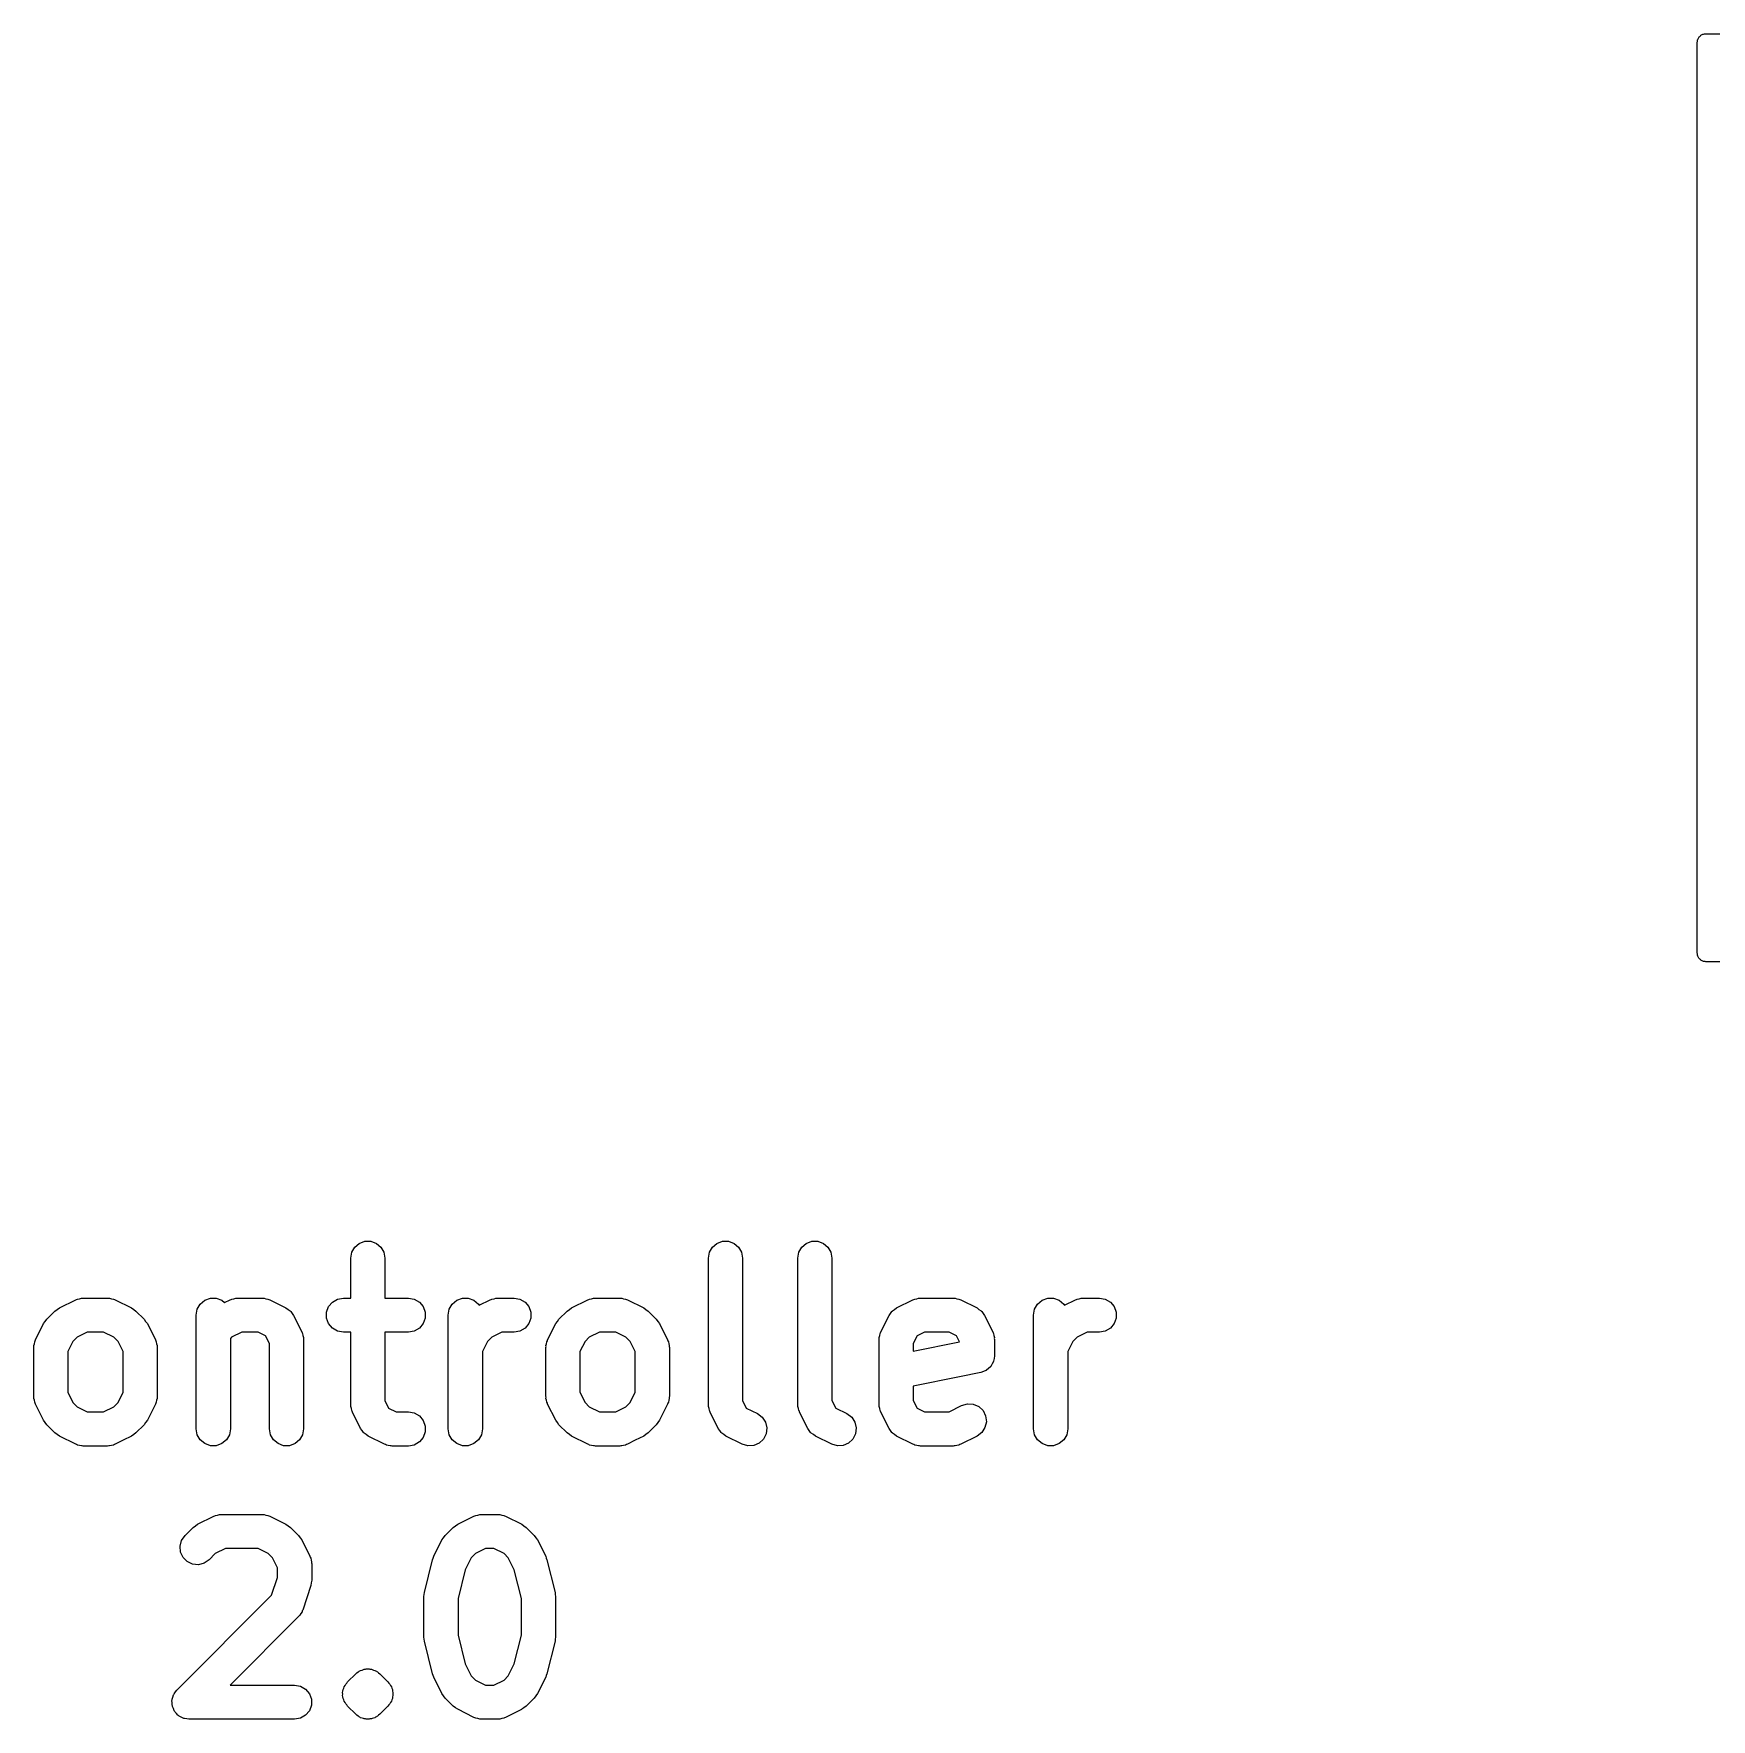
# Model space of a CAD drawing. Extents: x 94.4 to 182.1, y -155.6 to -78.6.
# Drawn here: x 138 to 152.74, y -155.26 to -140.46 of the extents above; entities that cross this region are included whole.
import ezdxf

# ---------------------------------------------------------------- set-up
doc = ezdxf.new("R2010")
doc.units = 0
doc.header["$MEASUREMENT"] = 0
doc.layers.add('BLACK', color=7, linetype='CONTINUOUS')

msp = doc.modelspace()

# ---------------------------------------------------------------- linework, layer by layer
at = {"layer": 'BLACK'}
for p, q in [((152.632, -140.491), (152.636, -140.486)), ((152.636, -140.486), (152.641, -140.482)), ((152.641, -140.482), (152.645, -140.477)), ((152.645, -140.477), (152.65, -140.473)), ((152.65, -140.473), (152.656, -140.469)), ((152.656, -140.469), (152.662, -140.467)), ((152.662, -140.467), (152.667, -140.464)), ((152.667, -140.464), (152.674, -140.462)), ((152.674, -140.462), (152.68, -140.46)), ((152.68, -140.46), (152.687, -140.46)), ((152.687, -140.46), (152.693, -140.459)), ((152.693, -140.459), (154.118, -140.459)), ((152.618, -140.534), (152.619, -140.528)), ((152.618, -148.534), (152.618, -140.534)), ((152.619, -140.521), (152.621, -140.515)), ((152.619, -140.528), (152.619, -140.521)), ((152.621, -140.515), (152.623, -140.508)), ((152.623, -140.508), (152.626, -140.503)), ((152.626, -140.503), (152.628, -140.497)), ((152.628, -140.497), (152.632, -140.491)), ((152.619, -148.54), (152.618, -148.534)), ((152.619, -148.547), (152.619, -148.54)), ((152.621, -148.553), (152.619, -148.547)), ((152.623, -148.56), (152.621, -148.553)), ((152.626, -148.565), (152.623, -148.56)), ((152.628, -148.572), (152.626, -148.565)), ((152.632, -148.577), (152.628, -148.572)), ((152.636, -148.582), (152.632, -148.577)), ((152.641, -148.586), (152.636, -148.582)), ((152.645, -148.591), (152.641, -148.586)), ((152.65, -148.595), (152.645, -148.591)), ((152.656, -148.599), (152.65, -148.595)), ((152.662, -148.601), (152.656, -148.599)), ((152.667, -148.604), (152.662, -148.601)), ((152.674, -148.606), (152.667, -148.604)), ((152.68, -148.608), (152.674, -148.606)), ((152.687, -148.608), (152.68, -148.608)), ((152.693, -148.609), (152.687, -148.608)), ((154.118, -148.609), (152.693, -148.609)), ((140.795, -151.161), (140.821, -151.116)), ((140.821, -151.116), (140.861, -151.083)), ((140.861, -151.083), (140.91, -151.065)), ((140.91, -151.065), (140.962, -151.065)), ((140.962, -151.065), (141.011, -151.083)), ((141.011, -151.083), (141.051, -151.116)), ((141.051, -151.116), (141.077, -151.161)), ((143.938, -151.161), (143.964, -151.116)), ((143.964, -151.116), (144.004, -151.083)), ((144.004, -151.083), (144.053, -151.065)), ((144.053, -151.065), (144.105, -151.065)), ((144.105, -151.065), (144.154, -151.083)), ((144.154, -151.083), (144.194, -151.116)), ((144.194, -151.116), (144.22, -151.161)), ((144.723, -151.161), (144.75, -151.116)), ((144.75, -151.116), (144.789, -151.083)), ((144.789, -151.083), (144.838, -151.065)), ((144.838, -151.065), (144.89, -151.065)), ((144.89, -151.065), (144.939, -151.083)), ((144.939, -151.083), (144.979, -151.116)), ((144.979, -151.116), (145.005, -151.161)), ((140.786, -151.213), (140.795, -151.161)), ((140.786, -151.563), (140.786, -151.213)), ((141.077, -151.161), (141.086, -151.213)), ((141.086, -151.213), (141.086, -151.563)), ((143.929, -151.213), (143.938, -151.161)), ((143.929, -152.498), (143.929, -151.213)), ((144.22, -151.161), (144.229, -151.213)), ((144.229, -151.213), (144.229, -152.463)), ((144.714, -151.213), (144.723, -151.161)), ((144.714, -152.498), (144.714, -151.213)), ((145.005, -151.161), (145.014, -151.213)), ((145.014, -151.213), (145.014, -152.463)), ((138.226, -151.65), (138.369, -151.578)), ((138.369, -151.578), (138.377, -151.576)), ((138.377, -151.576), (138.385, -151.572)), ((138.385, -151.572), (138.402, -151.569)), ((138.402, -151.569), (138.419, -151.564)), ((138.419, -151.564), (138.427, -151.564)), ((138.427, -151.564), (138.436, -151.563)), ((138.436, -151.563), (138.65, -151.563)), ((138.65, -151.563), (138.659, -151.564)), ((138.659, -151.564), (138.667, -151.564)), ((138.667, -151.564), (138.684, -151.569)), ((138.684, -151.569), (138.701, -151.572)), ((138.701, -151.572), (138.709, -151.576)), ((138.709, -151.576), (138.717, -151.578)), ((138.717, -151.578), (138.86, -151.65)), ((139.464, -151.616), (139.504, -151.583)), ((139.504, -151.583), (139.553, -151.565)), ((139.553, -151.565), (139.605, -151.565)), ((139.605, -151.565), (139.654, -151.583)), ((139.654, -151.583), (139.677, -151.603)), ((139.677, -151.603), (139.726, -151.578)), ((139.726, -151.578), (139.734, -151.576)), ((139.734, -151.576), (139.742, -151.572)), ((139.742, -151.572), (139.759, -151.569)), ((139.759, -151.569), (139.776, -151.564)), ((139.776, -151.564), (139.784, -151.564)), ((139.784, -151.564), (139.793, -151.563)), ((139.793, -151.563), (140.007, -151.563)), ((140.007, -151.563), (140.016, -151.564)), ((140.016, -151.564), (140.024, -151.564)), ((140.024, -151.564), (140.041, -151.569)), ((140.041, -151.569), (140.059, -151.572)), ((140.059, -151.572), (140.066, -151.576)), ((140.066, -151.576), (140.074, -151.578)), ((140.074, -151.578), (140.217, -151.65)), ((140.625, -151.598), (140.67, -151.572)), ((140.67, -151.572), (140.722, -151.563)), ((140.722, -151.563), (140.786, -151.563)), ((141.086, -151.563), (141.293, -151.563)), ((141.293, -151.563), (141.344, -151.572)), ((141.344, -151.572), (141.389, -151.598)), ((141.678, -151.616), (141.718, -151.583)), ((141.718, -151.583), (141.767, -151.565)), ((141.767, -151.565), (141.819, -151.565)), ((141.819, -151.565), (141.868, -151.583)), ((141.868, -151.583), (141.908, -151.616)), ((141.914, -151.627), (142.012, -151.578)), ((142.012, -151.578), (142.02, -151.576)), ((142.02, -151.576), (142.027, -151.572)), ((142.027, -151.572), (142.045, -151.569)), ((142.045, -151.569), (142.062, -151.564)), ((142.062, -151.564), (142.07, -151.564)), ((142.07, -151.564), (142.079, -151.563)), ((142.079, -151.563), (142.222, -151.563)), ((142.222, -151.563), (142.273, -151.572)), ((142.273, -151.572), (142.318, -151.598)), ((142.726, -151.65), (142.869, -151.578)), ((142.869, -151.578), (142.877, -151.576)), ((142.877, -151.576), (142.885, -151.572)), ((142.885, -151.572), (142.902, -151.569)), ((142.902, -151.569), (142.919, -151.564)), ((142.919, -151.564), (142.927, -151.564)), ((142.927, -151.564), (142.936, -151.563)), ((142.936, -151.563), (143.15, -151.563)), ((143.15, -151.563), (143.159, -151.564)), ((143.159, -151.564), (143.167, -151.564)), ((143.167, -151.564), (143.184, -151.569)), ((143.184, -151.569), (143.201, -151.572)), ((143.201, -151.572), (143.209, -151.576)), ((143.209, -151.576), (143.217, -151.578)), ((143.217, -151.578), (143.36, -151.65)), ((145.583, -151.65), (145.726, -151.578)), ((145.726, -151.578), (145.734, -151.576)), ((145.734, -151.576), (145.742, -151.572)), ((145.742, -151.572), (145.759, -151.569)), ((145.759, -151.569), (145.776, -151.564)), ((145.776, -151.564), (145.784, -151.564)), ((145.784, -151.564), (145.793, -151.563)), ((145.793, -151.563), (146.079, -151.563)), ((146.079, -151.563), (146.087, -151.564)), ((146.087, -151.564), (146.096, -151.564)), ((146.096, -151.564), (146.113, -151.569)), ((146.113, -151.569), (146.13, -151.572)), ((146.13, -151.572), (146.138, -151.576)), ((146.138, -151.576), (146.146, -151.578)), ((146.146, -151.578), (146.289, -151.65)), ((146.821, -151.616), (146.861, -151.583)), ((146.861, -151.583), (146.91, -151.565)), ((146.91, -151.565), (146.962, -151.565)), ((146.962, -151.565), (147.011, -151.583)), ((147.011, -151.583), (147.051, -151.616)), ((147.057, -151.627), (147.154, -151.578)), ((147.154, -151.578), (147.163, -151.576)), ((147.163, -151.576), (147.17, -151.572)), ((147.17, -151.572), (147.188, -151.569)), ((147.188, -151.569), (147.204, -151.564)), ((147.204, -151.564), (147.213, -151.564)), ((147.213, -151.564), (147.222, -151.563)), ((147.222, -151.563), (147.364, -151.563)), ((147.364, -151.563), (147.416, -151.572)), ((147.416, -151.572), (147.461, -151.598)), ((138.116, -151.749), (138.187, -151.678)), ((138.187, -151.678), (138.207, -151.664)), ((138.207, -151.664), (138.226, -151.65)), ((138.86, -151.65), (138.879, -151.664)), ((138.879, -151.664), (138.899, -151.678)), ((138.899, -151.678), (138.97, -151.749)), ((139.429, -151.713), (139.438, -151.661)), ((139.429, -152.713), (139.429, -151.713)), ((139.438, -151.661), (139.464, -151.616)), ((140.217, -151.65), (140.235, -151.663)), ((140.235, -151.663), (140.253, -151.675)), ((140.253, -151.675), (140.256, -151.678)), ((140.256, -151.678), (140.259, -151.681)), ((140.259, -151.681), (140.271, -151.699)), ((140.271, -151.699), (140.284, -151.717)), ((140.284, -151.717), (140.356, -151.86)), ((140.574, -151.687), (140.592, -151.638)), ((140.574, -151.739), (140.574, -151.687)), ((140.592, -151.788), (140.574, -151.739)), ((140.592, -151.638), (140.625, -151.598)), ((141.389, -151.598), (141.423, -151.638)), ((141.423, -151.638), (141.441, -151.687)), ((141.441, -151.739), (141.423, -151.788)), ((141.441, -151.687), (141.441, -151.739)), ((141.643, -151.713), (141.652, -151.661)), ((141.643, -152.713), (141.643, -151.713)), ((141.652, -151.661), (141.678, -151.616)), ((141.908, -151.616), (141.914, -151.627)), ((142.318, -151.598), (142.351, -151.638)), ((142.351, -151.638), (142.369, -151.687)), ((142.369, -151.739), (142.351, -151.788)), ((142.369, -151.687), (142.369, -151.739)), ((142.616, -151.749), (142.687, -151.678)), ((142.687, -151.678), (142.707, -151.664)), ((142.707, -151.664), (142.726, -151.65)), ((143.36, -151.65), (143.379, -151.664)), ((143.379, -151.664), (143.399, -151.678)), ((143.399, -151.678), (143.47, -151.749)), ((145.445, -151.86), (145.516, -151.717)), ((145.516, -151.717), (145.529, -151.699)), ((145.529, -151.699), (145.541, -151.681)), ((145.541, -151.681), (145.545, -151.678)), ((145.545, -151.678), (145.547, -151.675)), ((145.547, -151.675), (145.565, -151.663)), ((145.565, -151.663), (145.583, -151.65)), ((146.289, -151.65), (146.306, -151.663)), ((146.306, -151.663), (146.325, -151.675)), ((146.325, -151.675), (146.327, -151.678)), ((146.327, -151.678), (146.33, -151.681)), ((146.33, -151.681), (146.343, -151.699)), ((146.343, -151.699), (146.356, -151.717)), ((146.356, -151.717), (146.427, -151.86)), ((146.786, -151.713), (146.795, -151.661)), ((146.786, -152.713), (146.786, -151.713)), ((146.795, -151.661), (146.821, -151.616)), ((147.051, -151.616), (147.057, -151.627)), ((147.461, -151.598), (147.494, -151.638)), ((147.494, -151.638), (147.512, -151.687)), ((147.512, -151.739), (147.494, -151.788)), ((147.512, -151.687), (147.512, -151.739)), ((138.016, -151.931), (138.087, -151.788)), ((138.087, -151.788), (138.102, -151.769)), ((138.102, -151.769), (138.116, -151.749)), ((138.471, -151.863), (138.382, -151.907)), ((138.615, -151.863), (138.471, -151.863)), ((138.704, -151.907), (138.615, -151.863)), ((138.97, -151.749), (138.984, -151.769)), ((138.984, -151.769), (138.999, -151.788)), ((138.999, -151.788), (139.07, -151.931)), ((139.828, -151.863), (139.739, -151.907)), ((139.972, -151.863), (139.828, -151.863)), ((140.038, -151.896), (139.972, -151.863)), ((140.356, -151.86), (140.358, -151.868)), ((140.358, -151.868), (140.363, -151.876)), ((140.363, -151.876), (140.366, -151.893)), ((140.625, -151.827), (140.592, -151.788)), ((140.67, -151.854), (140.625, -151.827)), ((140.722, -151.863), (140.67, -151.854)), ((140.786, -151.863), (140.722, -151.863)), ((140.786, -152.498), (140.786, -151.863)), ((141.293, -151.863), (141.086, -151.863)), ((141.086, -151.863), (141.086, -152.463)), ((141.344, -151.854), (141.293, -151.863)), ((141.389, -151.827), (141.344, -151.854)), ((141.423, -151.788), (141.389, -151.827)), ((142.114, -151.863), (142.025, -151.907)), ((142.222, -151.863), (142.114, -151.863)), ((142.273, -151.854), (142.222, -151.863)), ((142.318, -151.827), (142.273, -151.854)), ((142.351, -151.788), (142.318, -151.827)), ((142.516, -151.931), (142.587, -151.788)), ((142.587, -151.788), (142.602, -151.769)), ((142.602, -151.769), (142.616, -151.749)), ((142.971, -151.863), (142.882, -151.907)), ((143.115, -151.863), (142.971, -151.863)), ((143.204, -151.907), (143.115, -151.863)), ((143.47, -151.749), (143.484, -151.769)), ((143.484, -151.769), (143.499, -151.788)), ((143.499, -151.788), (143.57, -151.931)), ((145.435, -151.893), (145.438, -151.876)), ((145.438, -151.876), (145.442, -151.868)), ((145.442, -151.868), (145.445, -151.86)), ((145.828, -151.863), (145.762, -151.896)), ((146.043, -151.863), (145.828, -151.863)), ((146.11, -151.896), (146.043, -151.863)), ((146.427, -151.86), (146.43, -151.868)), ((146.43, -151.868), (146.434, -151.876)), ((146.434, -151.876), (146.437, -151.893)), ((147.257, -151.863), (147.168, -151.907)), ((147.364, -151.863), (147.257, -151.863)), ((147.416, -151.854), (147.364, -151.863)), ((147.461, -151.827), (147.416, -151.854)), ((147.494, -151.788), (147.461, -151.827)), ((138, -151.998), (138.002, -151.99)), ((138, -152.427), (138, -151.998)), ((138.001, -151.981), (138.006, -151.964)), ((138.002, -151.99), (138.001, -151.981)), ((138.006, -151.964), (138.009, -151.947)), ((138.009, -151.947), (138.014, -151.939)), ((138.014, -151.939), (138.016, -151.931)), ((138.345, -151.944), (138.3, -152.034)), ((138.3, -152.034), (138.3, -152.391)), ((138.382, -151.907), (138.345, -151.944)), ((138.741, -151.944), (138.704, -151.907)), ((138.786, -152.034), (138.741, -151.944)), ((138.786, -152.391), (138.786, -152.034)), ((139.07, -151.931), (139.072, -151.939)), ((139.072, -151.939), (139.077, -151.947)), ((139.077, -151.947), (139.08, -151.964)), ((139.08, -151.964), (139.085, -151.981)), ((139.085, -151.981), (139.084, -151.99)), ((139.084, -151.99), (139.086, -151.998)), ((139.086, -151.998), (139.086, -152.427)), ((139.739, -151.907), (139.729, -151.918)), ((139.729, -151.918), (139.729, -152.713)), ((140.072, -151.962), (140.038, -151.896)), ((140.072, -152.713), (140.072, -151.962)), ((140.366, -151.893), (140.371, -151.91)), ((140.371, -151.91), (140.37, -151.918)), ((140.37, -151.918), (140.372, -151.927)), ((140.372, -151.927), (140.372, -152.713)), ((141.988, -151.944), (141.943, -152.034)), ((141.943, -152.034), (141.943, -152.713)), ((142.025, -151.907), (141.988, -151.944)), ((142.5, -151.998), (142.502, -151.99)), ((142.5, -152.427), (142.5, -151.998)), ((142.501, -151.981), (142.506, -151.964)), ((142.502, -151.99), (142.501, -151.981)), ((142.506, -151.964), (142.509, -151.947)), ((142.509, -151.947), (142.514, -151.939)), ((142.514, -151.939), (142.516, -151.931)), ((142.845, -151.944), (142.8, -152.034)), ((142.8, -152.034), (142.8, -152.391)), ((142.882, -151.907), (142.845, -151.944)), ((143.241, -151.944), (143.204, -151.907)), ((143.286, -152.034), (143.241, -151.944)), ((143.286, -152.391), (143.286, -152.034)), ((143.57, -151.931), (143.572, -151.939)), ((143.572, -151.939), (143.577, -151.947)), ((143.577, -151.947), (143.58, -151.964)), ((143.58, -151.964), (143.585, -151.981)), ((143.585, -151.981), (143.584, -151.99)), ((143.584, -151.99), (143.586, -151.998)), ((143.586, -151.998), (143.586, -152.427)), ((145.429, -151.927), (145.43, -151.918)), ((145.429, -152.498), (145.429, -151.927)), ((145.43, -151.91), (145.435, -151.893)), ((145.43, -151.918), (145.43, -151.91)), ((145.762, -151.896), (145.729, -151.962)), ((145.729, -152.03), (146.136, -151.948)), ((145.729, -151.962), (145.729, -152.03)), ((146.136, -151.948), (146.11, -151.896)), ((146.437, -151.893), (146.442, -151.91)), ((146.442, -151.91), (146.441, -151.918)), ((146.441, -151.918), (146.443, -151.927)), ((146.443, -151.927), (146.443, -152.07)), ((147.131, -151.944), (147.086, -152.034)), ((147.086, -152.034), (147.086, -152.713)), ((147.168, -151.907), (147.131, -151.944)), ((146.389, -152.182), (146.371, -152.198)), ((146.408, -152.166), (146.389, -152.182)), ((146.409, -152.165), (146.408, -152.166)), ((146.41, -152.163), (146.409, -152.165)), ((146.422, -152.142), (146.41, -152.163)), ((146.434, -152.121), (146.422, -152.142)), ((146.435, -152.118), (146.434, -152.119)), ((146.434, -152.119), (146.434, -152.121)), ((146.439, -152.094), (146.435, -152.118)), ((146.443, -152.07), (146.439, -152.094)), ((146.136, -152.254), (145.729, -152.336)), ((146.322, -152.217), (146.136, -152.254)), ((146.345, -152.208), (146.322, -152.217)), ((146.368, -152.2), (146.345, -152.208)), ((146.369, -152.199), (146.368, -152.2)), ((146.371, -152.198), (146.369, -152.199)), ((138.002, -152.435), (138, -152.427)), ((138.001, -152.444), (138.002, -152.435)), ((138.006, -152.461), (138.001, -152.444)), ((138.009, -152.478), (138.006, -152.461)), ((138.014, -152.486), (138.009, -152.478)), ((138.3, -152.391), (138.345, -152.481)), ((138.345, -152.481), (138.382, -152.518)), ((138.704, -152.518), (138.741, -152.481)), ((138.741, -152.481), (138.786, -152.391)), ((139.077, -152.478), (139.072, -152.486)), ((139.08, -152.461), (139.077, -152.478)), ((139.085, -152.444), (139.08, -152.461)), ((139.086, -152.427), (139.084, -152.435)), ((139.084, -152.435), (139.085, -152.444)), ((141.086, -152.463), (141.119, -152.529)), ((142.502, -152.435), (142.5, -152.427)), ((142.501, -152.444), (142.502, -152.435)), ((142.506, -152.461), (142.501, -152.444)), ((142.509, -152.478), (142.506, -152.461)), ((142.514, -152.486), (142.509, -152.478)), ((142.8, -152.391), (142.845, -152.481)), ((142.845, -152.481), (142.882, -152.518)), ((143.204, -152.518), (143.241, -152.481)), ((143.241, -152.481), (143.286, -152.391)), ((143.577, -152.478), (143.572, -152.486)), ((143.58, -152.461), (143.577, -152.478)), ((143.585, -152.444), (143.58, -152.461)), ((143.586, -152.427), (143.584, -152.435)), ((143.584, -152.435), (143.585, -152.444)), ((144.229, -152.463), (144.262, -152.529)), ((145.014, -152.463), (145.048, -152.529)), ((145.729, -152.336), (145.729, -152.463)), ((145.729, -152.463), (145.762, -152.529)), ((138.016, -152.494), (138.014, -152.486)), ((138.087, -152.637), (138.016, -152.494)), ((138.382, -152.518), (138.471, -152.563)), ((138.471, -152.563), (138.615, -152.563)), ((138.615, -152.563), (138.704, -152.518)), ((139.07, -152.494), (138.999, -152.637)), ((139.072, -152.486), (139.07, -152.494)), ((140.787, -152.507), (140.786, -152.498)), ((140.787, -152.515), (140.787, -152.507)), ((140.792, -152.532), (140.787, -152.515)), ((140.795, -152.55), (140.792, -152.532)), ((140.799, -152.557), (140.795, -152.55)), ((140.802, -152.565), (140.799, -152.557)), ((140.873, -152.708), (140.802, -152.565)), ((141.119, -152.529), (141.186, -152.563)), ((141.186, -152.563), (141.293, -152.563)), ((141.293, -152.563), (141.344, -152.572)), ((141.344, -152.572), (141.389, -152.598)), ((141.389, -152.598), (141.423, -152.638)), ((142.516, -152.494), (142.514, -152.486)), ((142.587, -152.637), (142.516, -152.494)), ((142.882, -152.518), (142.971, -152.563)), ((142.971, -152.563), (143.115, -152.563)), ((143.115, -152.563), (143.204, -152.518)), ((143.57, -152.494), (143.499, -152.637)), ((143.572, -152.486), (143.57, -152.494)), ((143.93, -152.507), (143.929, -152.498)), ((143.93, -152.515), (143.93, -152.507)), ((143.935, -152.532), (143.93, -152.515)), ((143.938, -152.55), (143.935, -152.532)), ((143.942, -152.557), (143.938, -152.55)), ((143.945, -152.565), (143.942, -152.557)), ((144.016, -152.708), (143.945, -152.565)), ((144.262, -152.529), (144.36, -152.578)), ((144.36, -152.578), (144.402, -152.609)), ((144.402, -152.609), (144.431, -152.653)), ((144.716, -152.507), (144.714, -152.498)), ((144.715, -152.515), (144.716, -152.507)), ((144.72, -152.532), (144.715, -152.515)), ((144.723, -152.55), (144.72, -152.532)), ((144.728, -152.557), (144.723, -152.55)), ((144.73, -152.565), (144.728, -152.557)), ((144.802, -152.708), (144.73, -152.565)), ((145.048, -152.529), (145.146, -152.578)), ((145.146, -152.578), (145.188, -152.609)), ((145.188, -152.609), (145.216, -152.653)), ((145.43, -152.507), (145.429, -152.498)), ((145.43, -152.515), (145.43, -152.507)), ((145.435, -152.532), (145.43, -152.515)), ((145.438, -152.55), (145.435, -152.532)), ((145.442, -152.557), (145.438, -152.55)), ((145.445, -152.565), (145.442, -152.557)), ((145.516, -152.708), (145.445, -152.565)), ((145.762, -152.529), (145.828, -152.563)), ((145.828, -152.563), (146.043, -152.563)), ((146.043, -152.563), (146.154, -152.507)), ((146.154, -152.507), (146.204, -152.492)), ((146.204, -152.492), (146.256, -152.495)), ((146.256, -152.495), (146.304, -152.516)), ((146.304, -152.516), (146.342, -152.552)), ((146.342, -152.552), (146.365, -152.598)), ((146.365, -152.598), (146.371, -152.65)), ((138.102, -152.656), (138.087, -152.637)), ((138.116, -152.676), (138.102, -152.656)), ((138.187, -152.747), (138.116, -152.676)), ((138.207, -152.761), (138.187, -152.747)), ((138.226, -152.775), (138.207, -152.761)), ((138.369, -152.847), (138.226, -152.775)), ((138.86, -152.775), (138.786, -152.812)), ((138.879, -152.761), (138.86, -152.775)), ((138.899, -152.747), (138.879, -152.761)), ((138.97, -152.676), (138.899, -152.747)), ((138.984, -152.656), (138.97, -152.676)), ((138.999, -152.637), (138.984, -152.656)), ((139.438, -152.764), (139.429, -152.713)), ((139.464, -152.809), (139.438, -152.764)), ((139.72, -152.764), (139.694, -152.809)), ((139.729, -152.713), (139.72, -152.764)), ((140.081, -152.764), (140.072, -152.713)), ((140.107, -152.809), (140.081, -152.764)), ((140.363, -152.764), (140.336, -152.809)), ((140.372, -152.713), (140.363, -152.764)), ((140.886, -152.726), (140.873, -152.708)), ((140.898, -152.744), (140.886, -152.726)), ((140.902, -152.747), (140.898, -152.744)), ((140.904, -152.75), (140.902, -152.747)), ((140.923, -152.762), (140.904, -152.75)), ((140.94, -152.775), (140.923, -152.762)), ((141.083, -152.847), (140.94, -152.775)), ((141.423, -152.638), (141.441, -152.687)), ((141.441, -152.739), (141.423, -152.788)), ((141.441, -152.687), (141.441, -152.739)), ((141.652, -152.764), (141.643, -152.713)), ((141.678, -152.809), (141.652, -152.764)), ((141.934, -152.764), (141.908, -152.809)), ((141.943, -152.713), (141.934, -152.764)), ((142.602, -152.656), (142.587, -152.637)), ((142.616, -152.676), (142.602, -152.656)), ((142.687, -152.747), (142.616, -152.676)), ((142.707, -152.761), (142.687, -152.747)), ((142.726, -152.775), (142.707, -152.761)), ((142.869, -152.847), (142.726, -152.775)), ((143.36, -152.775), (143.286, -152.812)), ((143.379, -152.761), (143.36, -152.775)), ((143.399, -152.747), (143.379, -152.761)), ((143.47, -152.676), (143.399, -152.747)), ((143.484, -152.656), (143.47, -152.676)), ((143.499, -152.637), (143.484, -152.656)), ((144.029, -152.726), (144.016, -152.708)), ((144.041, -152.744), (144.029, -152.726)), ((144.045, -152.747), (144.041, -152.744)), ((144.047, -152.75), (144.045, -152.747)), ((144.065, -152.762), (144.047, -152.75)), ((144.083, -152.775), (144.065, -152.762)), ((144.226, -152.847), (144.083, -152.775)), ((144.437, -152.755), (144.413, -152.802)), ((144.431, -152.653), (144.443, -152.704)), ((144.443, -152.704), (144.437, -152.755)), ((144.815, -152.726), (144.802, -152.708)), ((144.827, -152.744), (144.815, -152.726)), ((144.83, -152.747), (144.827, -152.744)), ((144.833, -152.75), (144.83, -152.747)), ((144.851, -152.762), (144.833, -152.75)), ((144.869, -152.775), (144.851, -152.762)), ((145.012, -152.847), (144.869, -152.775)), ((145.222, -152.755), (145.199, -152.802)), ((145.216, -152.653), (145.228, -152.704)), ((145.228, -152.704), (145.222, -152.755)), ((145.529, -152.726), (145.516, -152.708)), ((145.541, -152.744), (145.529, -152.726)), ((145.545, -152.747), (145.541, -152.744)), ((145.547, -152.75), (145.545, -152.747)), ((145.565, -152.762), (145.547, -152.75)), ((145.583, -152.775), (145.565, -152.762)), ((145.726, -152.847), (145.583, -152.775)), ((146.289, -152.775), (146.146, -152.847)), ((146.33, -152.744), (146.289, -152.775)), ((146.359, -152.701), (146.33, -152.744)), ((146.371, -152.65), (146.359, -152.701)), ((146.795, -152.764), (146.786, -152.713)), ((146.821, -152.809), (146.795, -152.764)), ((147.077, -152.764), (147.051, -152.809)), ((147.086, -152.713), (147.077, -152.764)), ((138.377, -152.849), (138.369, -152.847)), ((138.385, -152.854), (138.377, -152.849)), ((138.402, -152.857), (138.385, -152.854)), ((138.419, -152.862), (138.402, -152.857)), ((138.427, -152.861), (138.419, -152.862)), ((138.436, -152.863), (138.427, -152.861)), ((138.65, -152.863), (138.436, -152.863)), ((138.659, -152.861), (138.65, -152.863)), ((138.667, -152.862), (138.659, -152.861)), ((138.684, -152.857), (138.667, -152.862)), ((138.701, -152.854), (138.684, -152.857)), ((138.709, -152.849), (138.701, -152.854)), ((138.717, -152.847), (138.709, -152.849)), ((138.786, -152.812), (138.717, -152.847)), ((139.504, -152.842), (139.464, -152.809)), ((139.553, -152.86), (139.504, -152.842)), ((139.605, -152.86), (139.553, -152.86)), ((139.654, -152.842), (139.605, -152.86)), ((139.694, -152.809), (139.654, -152.842)), ((140.147, -152.842), (140.107, -152.809)), ((140.196, -152.86), (140.147, -152.842)), ((140.248, -152.86), (140.196, -152.86)), ((140.297, -152.842), (140.248, -152.86)), ((140.336, -152.809), (140.297, -152.842)), ((141.091, -152.849), (141.083, -152.847)), ((141.099, -152.854), (141.091, -152.849)), ((141.116, -152.857), (141.099, -152.854)), ((141.133, -152.862), (141.116, -152.857)), ((141.142, -152.861), (141.133, -152.862)), ((141.15, -152.863), (141.142, -152.861)), ((141.293, -152.863), (141.15, -152.863)), ((141.344, -152.854), (141.293, -152.863)), ((141.389, -152.827), (141.344, -152.854)), ((141.423, -152.788), (141.389, -152.827)), ((141.718, -152.842), (141.678, -152.809)), ((141.767, -152.86), (141.718, -152.842)), ((141.819, -152.86), (141.767, -152.86)), ((141.868, -152.842), (141.819, -152.86)), ((141.908, -152.809), (141.868, -152.842)), ((142.877, -152.849), (142.869, -152.847)), ((142.885, -152.854), (142.877, -152.849)), ((142.902, -152.857), (142.885, -152.854)), ((142.919, -152.862), (142.902, -152.857)), ((142.927, -152.861), (142.919, -152.862)), ((142.936, -152.863), (142.927, -152.861)), ((143.15, -152.863), (142.936, -152.863)), ((143.159, -152.861), (143.15, -152.863)), ((143.167, -152.862), (143.159, -152.861)), ((143.184, -152.857), (143.167, -152.862)), ((143.201, -152.854), (143.184, -152.857)), ((143.209, -152.849), (143.201, -152.854)), ((143.217, -152.847), (143.209, -152.849)), ((143.286, -152.812), (143.217, -152.847)), ((144.276, -152.862), (144.226, -152.847)), ((144.328, -152.858), (144.276, -152.862)), ((144.376, -152.838), (144.328, -152.858)), ((144.413, -152.802), (144.376, -152.838)), ((145.062, -152.862), (145.012, -152.847)), ((145.114, -152.858), (145.062, -152.862)), ((145.161, -152.838), (145.114, -152.858)), ((145.199, -152.802), (145.161, -152.838)), ((145.734, -152.849), (145.726, -152.847)), ((145.742, -152.854), (145.734, -152.849)), ((145.759, -152.857), (145.742, -152.854)), ((145.776, -152.862), (145.759, -152.857)), ((145.784, -152.861), (145.776, -152.862)), ((145.793, -152.863), (145.784, -152.861)), ((146.079, -152.863), (145.793, -152.863)), ((146.087, -152.861), (146.079, -152.863)), ((146.096, -152.862), (146.087, -152.861)), ((146.113, -152.857), (146.096, -152.862)), ((146.13, -152.854), (146.113, -152.857)), ((146.138, -152.849), (146.13, -152.854)), ((146.146, -152.847), (146.138, -152.849)), ((146.861, -152.842), (146.821, -152.809)), ((146.91, -152.86), (146.861, -152.842)), ((146.962, -152.86), (146.91, -152.86)), ((147.011, -152.842), (146.962, -152.86)), ((147.051, -152.809), (147.011, -152.842)), ((139.44, -153.55), (139.583, -153.478)), ((139.583, -153.478), (139.591, -153.476)), ((139.591, -153.476), (139.599, -153.472)), ((139.599, -153.472), (139.616, -153.469)), ((139.616, -153.469), (139.633, -153.464)), ((139.633, -153.464), (139.642, -153.464)), ((139.642, -153.464), (139.65, -153.463)), ((139.65, -153.463), (140.007, -153.463)), ((140.007, -153.463), (140.016, -153.464)), ((140.016, -153.464), (140.024, -153.464)), ((140.024, -153.464), (140.041, -153.469)), ((140.041, -153.469), (140.059, -153.472)), ((140.059, -153.472), (140.066, -153.476)), ((140.066, -153.476), (140.074, -153.478)), ((140.074, -153.478), (140.217, -153.55)), ((141.726, -153.55), (141.869, -153.478)), ((141.869, -153.478), (141.877, -153.476)), ((141.877, -153.476), (141.885, -153.472)), ((141.885, -153.472), (141.902, -153.469)), ((141.902, -153.469), (141.919, -153.464)), ((141.919, -153.464), (141.927, -153.464)), ((141.927, -153.464), (141.936, -153.463)), ((141.936, -153.463), (142.079, -153.463)), ((142.079, -153.463), (142.087, -153.464)), ((142.087, -153.464), (142.096, -153.464)), ((142.096, -153.464), (142.113, -153.469)), ((142.113, -153.469), (142.13, -153.472)), ((142.13, -153.472), (142.138, -153.476)), ((142.138, -153.476), (142.146, -153.478)), ((142.146, -153.478), (142.289, -153.55)), ((139.3, -153.692), (139.33, -153.649)), ((139.33, -153.649), (139.401, -153.578)), ((139.401, -153.578), (139.421, -153.564)), ((139.421, -153.564), (139.44, -153.55)), ((140.217, -153.55), (140.237, -153.564)), ((140.237, -153.564), (140.256, -153.578)), ((140.256, -153.578), (140.328, -153.649)), ((140.328, -153.649), (140.341, -153.669)), ((141.602, -153.669), (141.616, -153.649)), ((141.616, -153.649), (141.687, -153.578)), ((141.687, -153.578), (141.707, -153.564)), ((141.707, -153.564), (141.726, -153.55)), ((142.289, -153.55), (142.308, -153.564)), ((142.308, -153.564), (142.328, -153.578)), ((142.328, -153.578), (142.399, -153.649)), ((142.399, -153.649), (142.413, -153.669)), ((139.286, -153.742), (139.3, -153.692)), ((139.291, -153.794), (139.286, -153.742)), ((139.313, -153.841), (139.291, -153.794)), ((139.596, -153.807), (139.542, -153.861)), ((139.686, -153.763), (139.596, -153.807)), ((139.972, -153.763), (139.686, -153.763)), ((140.061, -153.807), (139.972, -153.763)), ((140.098, -153.844), (140.061, -153.807)), ((140.341, -153.669), (140.356, -153.688)), ((140.356, -153.688), (140.427, -153.831)), ((141.516, -153.831), (141.587, -153.688)), ((141.587, -153.688), (141.602, -153.669)), ((141.882, -153.807), (141.845, -153.844)), ((141.971, -153.763), (141.882, -153.807)), ((142.043, -153.763), (141.971, -153.763)), ((142.133, -153.807), (142.043, -153.763)), ((142.17, -153.844), (142.133, -153.807)), ((142.413, -153.669), (142.427, -153.688)), ((142.427, -153.688), (142.499, -153.831)), ((139.35, -153.878), (139.313, -153.841)), ((139.397, -153.9), (139.35, -153.878)), ((139.449, -153.905), (139.397, -153.9)), ((139.499, -153.891), (139.449, -153.905)), ((139.542, -153.861), (139.499, -153.891)), ((140.143, -153.934), (140.098, -153.844)), ((140.143, -154.017), (140.143, -153.934)), ((140.427, -153.831), (140.43, -153.839)), ((140.43, -153.839), (140.434, -153.847)), ((140.434, -153.847), (140.437, -153.864)), ((140.437, -153.864), (140.442, -153.881)), ((140.442, -153.881), (140.441, -153.89)), ((140.441, -153.89), (140.443, -153.898)), ((140.443, -153.898), (140.443, -154.041)), ((141.433, -154.148), (141.505, -153.862)), ((141.505, -153.862), (141.511, -153.847)), ((141.511, -153.847), (141.516, -153.831)), ((141.792, -153.951), (141.729, -154.202)), ((141.845, -153.844), (141.792, -153.951)), ((142.223, -153.951), (142.17, -153.844)), ((142.286, -154.202), (142.223, -153.951)), ((142.499, -153.831), (142.503, -153.847)), ((142.503, -153.847), (142.51, -153.862)), ((142.51, -153.862), (142.581, -154.148)), ((140.09, -154.174), (140.143, -154.017)), ((140.435, -154.089), (140.364, -154.303)), ((140.439, -154.065), (140.435, -154.089)), ((140.443, -154.041), (140.439, -154.065)), ((139.258, -155.007), (140.09, -154.174)), ((141.429, -154.184), (141.432, -154.166)), ((141.429, -154.541), (141.429, -154.184)), ((141.432, -154.166), (141.433, -154.148)), ((141.729, -154.202), (141.729, -154.523)), ((142.286, -154.523), (142.286, -154.202)), ((142.581, -154.148), (142.583, -154.166)), ((142.583, -154.166), (142.586, -154.184)), ((142.586, -154.184), (142.586, -154.541)), ((140.328, -154.361), (139.727, -154.963)), ((140.333, -154.354), (140.328, -154.361)), ((140.339, -154.349), (140.333, -154.354)), ((140.347, -154.333), (140.339, -154.349)), ((140.358, -154.319), (140.347, -154.333)), ((140.36, -154.31), (140.358, -154.319)), ((140.364, -154.303), (140.36, -154.31)), ((141.432, -154.559), (141.429, -154.541)), ((141.729, -154.523), (141.792, -154.775)), ((142.223, -154.775), (142.286, -154.523)), ((142.586, -154.541), (142.583, -154.559)), ((141.433, -154.578), (141.432, -154.559)), ((141.505, -154.863), (141.433, -154.578)), ((142.581, -154.578), (142.51, -154.863)), ((142.583, -154.559), (142.581, -154.578)), ((140.841, -154.856), (140.85, -154.847)), ((140.85, -154.847), (140.856, -154.844)), ((140.856, -154.844), (140.861, -154.84)), ((140.861, -154.84), (140.867, -154.838)), ((140.867, -154.838), (140.872, -154.834)), ((140.872, -154.834), (140.885, -154.83)), ((140.885, -154.83), (140.897, -154.825)), ((140.897, -154.825), (140.904, -154.824)), ((140.904, -154.824), (140.91, -154.822)), ((140.91, -154.822), (140.916, -154.822)), ((140.916, -154.822), (140.923, -154.82)), ((140.923, -154.82), (140.936, -154.821)), ((140.936, -154.821), (140.949, -154.82)), ((140.949, -154.82), (140.955, -154.822)), ((140.955, -154.822), (140.962, -154.822)), ((140.962, -154.822), (140.968, -154.824)), ((140.968, -154.824), (140.975, -154.825)), ((140.975, -154.825), (140.987, -154.83)), ((140.987, -154.83), (140.999, -154.834)), ((140.999, -154.834), (141.005, -154.838)), ((141.005, -154.838), (141.011, -154.84)), ((141.011, -154.84), (141.016, -154.844)), ((141.016, -154.844), (141.022, -154.847)), ((141.022, -154.847), (141.031, -154.856)), ((141.792, -154.775), (141.845, -154.881)), ((142.17, -154.881), (142.223, -154.775)), ((139.727, -154.963), (140.293, -154.963)), ((140.293, -154.963), (140.344, -154.972)), ((140.344, -154.972), (140.389, -154.998)), ((140.389, -154.998), (140.423, -155.038)), ((140.72, -155.002), (140.725, -154.99)), ((140.725, -154.99), (140.728, -154.978)), ((140.728, -154.978), (140.736, -154.967)), ((140.736, -154.967), (140.742, -154.955)), ((140.742, -154.955), (140.751, -154.946)), ((140.751, -154.946), (140.758, -154.935)), ((140.758, -154.935), (140.83, -154.864)), ((140.83, -154.864), (140.841, -154.856)), ((141.031, -154.856), (141.042, -154.864)), ((141.042, -154.864), (141.113, -154.935)), ((141.113, -154.935), (141.121, -154.946)), ((141.121, -154.946), (141.13, -154.955)), ((141.13, -154.955), (141.136, -154.967)), ((141.136, -154.967), (141.143, -154.978)), ((141.143, -154.978), (141.147, -154.99)), ((141.147, -154.99), (141.152, -155.002)), ((141.511, -154.878), (141.505, -154.863)), ((141.516, -154.894), (141.511, -154.878)), ((141.587, -155.037), (141.516, -154.894)), ((141.845, -154.881), (141.882, -154.918)), ((141.882, -154.918), (141.971, -154.963)), ((141.971, -154.963), (142.043, -154.963)), ((142.043, -154.963), (142.133, -154.918)), ((142.133, -154.918), (142.17, -154.881)), ((142.499, -154.894), (142.427, -155.037)), ((142.503, -154.878), (142.499, -154.894)), ((142.51, -154.863), (142.503, -154.878)), ((139.215, -155.099), (139.217, -155.093)), ((139.217, -155.119), (139.215, -155.099)), ((139.217, -155.087), (139.223, -155.068)), ((139.217, -155.093), (139.217, -155.087)), ((139.217, -155.139), (139.217, -155.119)), ((139.219, -155.145), (139.217, -155.139)), ((139.22, -155.151), (139.219, -155.145)), ((139.223, -155.068), (139.228, -155.049)), ((139.228, -155.049), (139.232, -155.044)), ((139.232, -155.044), (139.235, -155.038)), ((139.235, -155.038), (139.247, -155.023)), ((139.247, -155.023), (139.258, -155.007)), ((140.423, -155.038), (140.441, -155.087)), ((140.441, -155.139), (140.423, -155.188)), ((140.441, -155.087), (140.441, -155.139)), ((140.715, -155.028), (140.718, -155.015)), ((140.716, -155.041), (140.715, -155.028)), ((140.715, -155.054), (140.716, -155.041)), ((140.718, -155.067), (140.715, -155.054)), ((140.718, -155.015), (140.72, -155.002)), ((140.72, -155.08), (140.718, -155.067)), ((140.725, -155.092), (140.72, -155.08)), ((140.728, -155.105), (140.725, -155.092)), ((140.736, -155.115), (140.728, -155.105)), ((140.742, -155.127), (140.736, -155.115)), ((140.751, -155.136), (140.742, -155.127)), ((140.758, -155.147), (140.751, -155.136)), ((141.121, -155.136), (141.113, -155.147)), ((141.13, -155.127), (141.121, -155.136)), ((141.136, -155.115), (141.13, -155.127)), ((141.143, -155.105), (141.136, -155.115)), ((141.147, -155.092), (141.143, -155.105)), ((141.152, -155.08), (141.147, -155.092)), ((141.152, -155.002), (141.153, -155.015)), ((141.153, -155.067), (141.152, -155.08)), ((141.153, -155.015), (141.157, -155.028)), ((141.157, -155.054), (141.153, -155.067)), ((141.157, -155.028), (141.156, -155.041)), ((141.156, -155.041), (141.157, -155.054)), ((141.602, -155.056), (141.587, -155.037)), ((141.616, -155.076), (141.602, -155.056)), ((141.687, -155.147), (141.616, -155.076)), ((142.399, -155.076), (142.328, -155.147)), ((142.413, -155.056), (142.399, -155.076)), ((142.427, -155.037), (142.413, -155.056)), ((139.228, -155.169), (139.22, -155.151)), ((139.235, -155.188), (139.228, -155.169)), ((139.239, -155.193), (139.235, -155.188)), ((139.242, -155.199), (139.239, -155.193)), ((139.255, -155.212), (139.242, -155.199)), ((139.268, -155.227), (139.255, -155.212)), ((139.274, -155.231), (139.268, -155.227)), ((139.278, -155.235), (139.274, -155.231)), ((139.296, -155.244), (139.278, -155.235)), ((139.313, -155.254), (139.296, -155.244)), ((139.32, -155.255), (139.313, -155.254)), ((139.326, -155.257), (139.32, -155.255)), ((139.345, -155.259), (139.326, -155.257)), ((139.364, -155.263), (139.345, -155.259)), ((140.293, -155.263), (139.364, -155.263)), ((140.344, -155.254), (140.293, -155.263)), ((140.389, -155.227), (140.344, -155.254)), ((140.423, -155.188), (140.389, -155.227)), ((140.83, -155.219), (140.758, -155.147)), ((140.841, -155.226), (140.83, -155.219)), ((140.85, -155.235), (140.841, -155.226)), ((140.856, -155.238), (140.85, -155.235)), ((140.861, -155.242), (140.856, -155.238)), ((140.867, -155.245), (140.861, -155.242)), ((140.872, -155.249), (140.867, -155.245)), ((140.885, -155.252), (140.872, -155.249)), ((140.897, -155.257), (140.885, -155.252)), ((140.904, -155.258), (140.897, -155.257)), ((140.91, -155.26), (140.904, -155.258)), ((140.916, -155.26), (140.91, -155.26)), ((140.923, -155.262), (140.916, -155.26)), ((140.936, -155.261), (140.923, -155.262)), ((140.949, -155.262), (140.936, -155.261)), ((140.955, -155.26), (140.949, -155.262)), ((140.962, -155.26), (140.955, -155.26)), ((140.968, -155.258), (140.962, -155.26)), ((140.975, -155.257), (140.968, -155.258)), ((140.987, -155.252), (140.975, -155.257)), ((140.999, -155.249), (140.987, -155.252)), ((141.005, -155.245), (140.999, -155.249)), ((141.011, -155.242), (141.005, -155.245)), ((141.016, -155.238), (141.011, -155.242)), ((141.022, -155.235), (141.016, -155.238)), ((141.031, -155.226), (141.022, -155.235)), ((141.042, -155.219), (141.031, -155.226)), ((141.113, -155.147), (141.042, -155.219)), ((141.707, -155.161), (141.687, -155.147)), ((141.726, -155.175), (141.707, -155.161)), ((141.869, -155.247), (141.726, -155.175)), ((141.877, -155.249), (141.869, -155.247)), ((141.885, -155.254), (141.877, -155.249)), ((141.902, -155.257), (141.885, -155.254)), ((141.919, -155.262), (141.902, -155.257)), ((141.927, -155.261), (141.919, -155.262)), ((141.936, -155.263), (141.927, -155.261)), ((142.079, -155.263), (141.936, -155.263)), ((142.087, -155.261), (142.079, -155.263)), ((142.096, -155.262), (142.087, -155.261)), ((142.113, -155.257), (142.096, -155.262)), ((142.13, -155.254), (142.113, -155.257)), ((142.138, -155.249), (142.13, -155.254)), ((142.146, -155.247), (142.138, -155.249)), ((142.286, -155.177), (142.146, -155.247)), ((142.289, -155.175), (142.286, -155.177)), ((142.308, -155.161), (142.289, -155.175)), ((142.328, -155.147), (142.308, -155.161))]:
    msp.add_line(p, q, dxfattribs=at)

doc.saveas('drawing.dxf')
